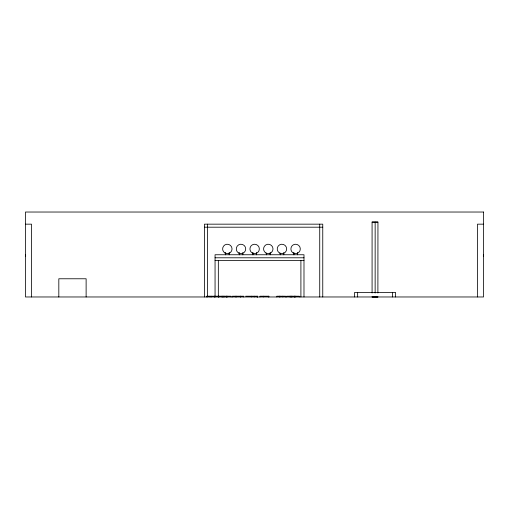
<?xml version="1.0" encoding="UTF-8"?>
<svg xmlns="http://www.w3.org/2000/svg" width="509" height="509" viewBox="0 0 509 509"><rect width="100%" height="100%" fill="white"/><g stroke="black" fill="none" stroke-linecap="round" stroke-linejoin="round"><path stroke-width="0.76" d="M372.079 293.006L372.079 222.064L377.952 222.064L377.894 293.006M375.139 293.031L375.152 222.109L377.907 222.077M483.327 256.072L483.55 254.5M25.45 224.164L31.52 224.164L31.52 296.97M483.55 224.164L477.48 224.164L477.48 296.97M204.44 227.199L322.757 227.199M215.059 257.789L303.988 257.789M215.059 260.57L303.988 260.57M245.624 296.213L257.452 296.213L257.452 296.97M377.939 296.925L372.066 296.925L377.882 296.925M375.152 222.109L372.079 222.064M25.45 254.5L25.673 256.072M395.569 296.97L395.569 292.421L354.614 292.421L354.614 296.97M392.534 292.421L392.534 296.97M357.649 292.421L357.649 296.97M322.757 296.97L322.757 224.164L204.44 224.164L204.44 296.97M319.728 224.164L319.728 296.97M303.988 296.97L303.988 254.748L215.059 254.748L215.059 296.97M300.908 260.57L300.908 296.97M299.203 296.97L299.203 296.213L286.643 296.213L286.643 296.97M297.453 252.47L297.453 254.824M295.786 296.213L295.786 296.97M294.959 296.213L294.959 296.97M294.736 296.213L294.736 296.97M294.227 296.213L294.227 296.97M293.916 252.47L293.916 254.831M292.879 296.213L292.879 296.97M291.53 296.213L291.53 296.97M291.11 296.213L291.11 296.97M290.798 296.213L290.798 296.97M289.977 296.213L289.977 296.97M285.587 296.97L285.587 296.213L276.845 296.213L276.845 296.97M283.799 252.47L283.799 254.824M282.858 296.213L282.858 296.97M280.262 253.17L280.262 254.831M279.963 296.213L279.963 296.97M279.632 296.213L279.632 296.97M270.152 252.47L270.152 254.824M268.905 296.97L268.905 296.213L259.959 296.213L259.959 296.97M268.459 296.213L268.459 296.97M266.608 253.17L266.608 254.831M263.261 296.213L263.261 296.97M257.395 296.213L257.395 296.97M257.096 296.213L257.096 296.97M256.498 252.47L256.498 254.824M254.233 296.213L254.233 296.97M252.96 252.47L252.96 254.831M251.669 296.213L251.669 296.97M243.716 296.97L243.716 296.213L232.384 296.213L232.384 296.97M242.844 252.47L242.844 254.824M240.681 296.213L240.681 296.97M240.522 296.213L240.522 296.97M239.306 252.47L239.306 254.831M236.456 296.213L236.456 296.97M235.419 296.213L235.419 296.97M231.067 296.97L231.067 296.213L206.718 296.213L206.718 296.97M229.19 252.47L229.19 254.824M227.644 296.213L227.644 296.97M226.823 296.213L226.823 296.97M226.6 296.213L226.6 296.97M226.091 296.213L226.091 296.97M225.652 252.47L225.652 254.831M224.743 296.213L224.743 296.97M223.394 296.213L223.394 296.97M222.974 296.213L222.974 296.97M222.662 296.213L222.662 296.97M221.835 296.213L221.835 296.97M218.946 296.213L218.946 296.97M218.507 296.213L218.507 296.97M218.336 260.57L218.336 296.97M214.9 296.213L214.9 296.97M214.499 296.213L214.499 296.97M211.21 296.213L211.21 296.97M210.02 296.213L210.02 296.97M207.475 224.164L207.475 296.97M86.123 296.97L86.123 278.773L58.821 278.773L58.821 296.97M483.55 212.03L25.45 212.03L25.45 296.97L483.55 296.97L483.55 212.03M265.927 253.03A4.721 4.721 0 0 0 273.009 248.946A4.721 4.721 0 0 0 265.927 244.854A4.721 4.721 0 0 0 265.927 253.03M279.581 253.03A4.721 4.721 0 0 0 286.662 248.946A4.721 4.721 0 0 0 279.581 244.854A4.721 4.721 0 0 0 279.581 253.03M252.279 253.03A4.721 4.721 0 0 0 259.355 248.946A4.721 4.721 0 0 0 252.279 244.854A4.721 4.721 0 0 0 252.279 253.03M224.972 253.03A4.721 4.721 0 0 0 232.053 248.946A4.721 4.721 0 0 0 224.972 244.854A4.721 4.721 0 0 0 224.972 253.03M238.626 253.03A4.721 4.721 0 0 0 245.707 248.946A4.721 4.721 0 0 0 238.626 244.854A4.721 4.721 0 0 0 238.626 253.03M293.235 253.03A4.721 4.721 0 0 0 300.31 248.946A4.721 4.721 0 0 0 293.235 244.854A4.721 4.721 0 0 0 293.235 253.03"/></g></svg>
